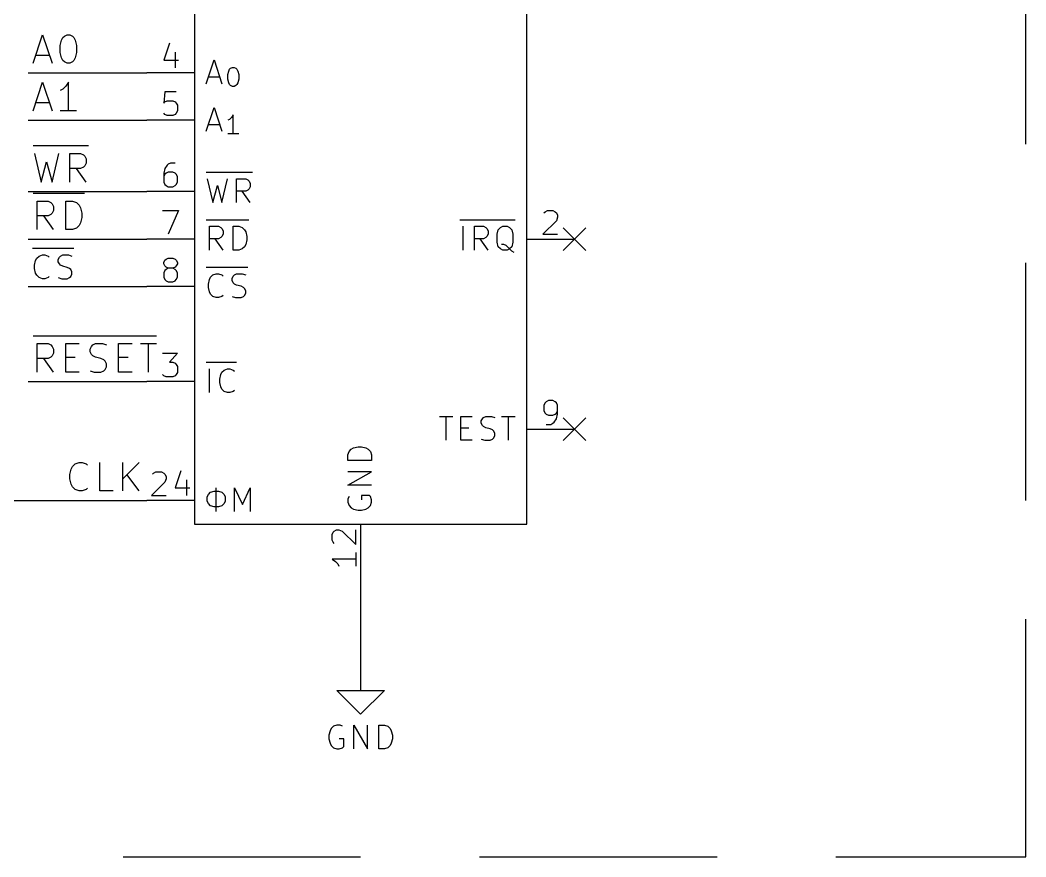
# Model space of a CAD drawing. Extents: x 0.4 to 16.1, y -11.3 to -0.4.
# Drawn here: x 4.633 to 6.75, y -8.15 to -6.389 of the extents above; entities that cross this region are included whole.
import ezdxf

# ---------------------------------------------------------------- set-up
doc = ezdxf.new("R2010")
doc.units = 0
doc.header["$MEASUREMENT"] = 0
doc.linetypes.add('DASHED', pattern=[0.75, 0.5, -0.25])
for name, color, linetype in [('BLUE2', 5, 'CONTINUOUS'), ('BLUE3', 171, 'CONTINUOUS'), ('CYAN2', 4, 'CONTINUOUS'), ('GRAY1', 251, 'CONTINUOUS'), ('GREEN3', 91, 'CONTINUOUS'), ('LYELLOW', 51, 'CONTINUOUS'), ('RED2', 1, 'CONTINUOUS'), ('RED3', 11, 'CONTINUOUS')]:
    doc.layers.add(name, color=color, linetype=linetype)

msp = doc.modelspace()

# ---------------------------------------------------------------- linework, layer by layer
at = {"layer": 'BLUE2', "linetype": 'CONTINUOUS'}
for p, q in [((5.776, -6.826), (5.824, -6.874)), ((5.824, -6.826), (5.776, -6.874)), ((5.776, -7.226), (5.824, -7.274)), ((5.824, -7.226), (5.776, -7.274))]:
    msp.add_line(p, q, dxfattribs=at)
at = {"layer": 'BLUE3', "linetype": 'DASHED'}
for p, q in [((6.75, -8.15), (6.75, -4.7)), ((3.35, -8.15), (6.75, -8.15))]:
    msp.add_line(p, q, dxfattribs=at)
at = {"layer": 'CYAN2', "linetype": 'CONTINUOUS'}
for p, q in [((5.0248, -6.5231), (5.0414, -6.4731)), ((5.0248, -6.5231), (5.0414, -6.4731)), ((5.0414, -6.4731), (5.0581, -6.5231)), ((5.0414, -6.4731), (5.0581, -6.5231)), ((5.0705, -6.5039), (5.0724, -6.4963)), ((5.0705, -6.5039), (5.0724, -6.4963)), ((5.0724, -6.4963), (5.0743, -6.4925)), ((5.0724, -6.4963), (5.0743, -6.4925)), ((5.0743, -6.4925), (5.0762, -6.4906)), ((5.0743, -6.4925), (5.0762, -6.4906)), ((5.0762, -6.4906), (5.08, -6.4887)), ((5.0762, -6.4906), (5.08, -6.4887)), ((5.08, -6.4887), (5.0838, -6.4887)), ((5.08, -6.4887), (5.0838, -6.4887)), ((5.0838, -6.4887), (5.0876, -6.4906)), ((5.0838, -6.4887), (5.0876, -6.4906)), ((5.0876, -6.4906), (5.0895, -6.4925)), ((5.0876, -6.4906), (5.0895, -6.4925)), ((5.0895, -6.4925), (5.0914, -6.4963)), ((5.0895, -6.4925), (5.0914, -6.4963)), ((5.0914, -6.4963), (5.0933, -6.5039)), ((5.0914, -6.4963), (5.0933, -6.5039)), ((5.0295, -6.5088), (5.0533, -6.5088)), ((5.0295, -6.5088), (5.0533, -6.5088)), ((5.0705, -6.5134), (5.0705, -6.5039)), ((5.0705, -6.5134), (5.0705, -6.5039)), ((5.0724, -6.521), (5.0705, -6.5134)), ((5.0724, -6.521), (5.0705, -6.5134)), ((5.0933, -6.5134), (5.0914, -6.521)), ((5.0933, -6.5134), (5.0914, -6.521)), ((5.0933, -6.5039), (5.0933, -6.5134)), ((5.0933, -6.5039), (5.0933, -6.5134)), ((5.0743, -6.5248), (5.0724, -6.521)), ((5.0743, -6.5248), (5.0724, -6.521)), ((5.0762, -6.5268), (5.0743, -6.5248)), ((5.0762, -6.5268), (5.0743, -6.5248)), ((5.08, -6.5287), (5.0762, -6.5268)), ((5.08, -6.5287), (5.0762, -6.5268)), ((5.0838, -6.5287), (5.08, -6.5287)), ((5.0838, -6.5287), (5.08, -6.5287)), ((5.0876, -6.5268), (5.0838, -6.5287)), ((5.0876, -6.5268), (5.0838, -6.5287)), ((5.0895, -6.5248), (5.0876, -6.5268)), ((5.0895, -6.5248), (5.0876, -6.5268)), ((5.0914, -6.521), (5.0895, -6.5248)), ((5.0914, -6.521), (5.0895, -6.5248)), ((5.0248, -6.6231), (5.0414, -6.5731)), ((5.0248, -6.6231), (5.0414, -6.5731)), ((5.0414, -6.5731), (5.0581, -6.6231)), ((5.0414, -6.5731), (5.0581, -6.6231)), ((5.0743, -6.5982), (5.0705, -6.6001)), ((5.0743, -6.5982), (5.0705, -6.6001)), ((5.0781, -6.5944), (5.0743, -6.5982)), ((5.0781, -6.5944), (5.0743, -6.5982)), ((5.0819, -6.5887), (5.0781, -6.5944)), ((5.0819, -6.5887), (5.0781, -6.5944)), ((5.0819, -6.6287), (5.0819, -6.5887)), ((5.0819, -6.6287), (5.0819, -6.5887)), ((5.0295, -6.6088), (5.0533, -6.6088)), ((5.0295, -6.6088), (5.0533, -6.6088)), ((5.0933, -6.6287), (5.0705, -6.6287)), ((5.0933, -6.6287), (5.0705, -6.6287)), ((5.025, -6.7093), (5.1221, -6.7093)), ((5.025, -6.7093), (5.1221, -6.7093)), ((5.0271, -6.7231), (5.039, -6.7731)), ((5.0271, -6.7231), (5.039, -6.7731)), ((5.0581, -6.7731), (5.07, -6.7231)), ((5.0581, -6.7731), (5.07, -6.7231)), ((5.089, -6.7731), (5.089, -6.7231)), ((5.089, -6.7231), (5.1081, -6.7231)), ((5.089, -6.7731), (5.089, -6.7231)), ((5.089, -6.7231), (5.1081, -6.7231)), ((5.1081, -6.7231), (5.1129, -6.7255)), ((5.1081, -6.7231), (5.1129, -6.7255)), ((5.1129, -6.7255), (5.1152, -6.7279)), ((5.1129, -6.7255), (5.1152, -6.7279)), ((5.1152, -6.7279), (5.1176, -6.7327)), ((5.1152, -6.7279), (5.1176, -6.7327)), ((5.039, -6.7731), (5.0486, -6.7374)), ((5.039, -6.7731), (5.0486, -6.7374)), ((5.0486, -6.7374), (5.0581, -6.7731)), ((5.0486, -6.7374), (5.0581, -6.7731)), ((5.1081, -6.7493), (5.089, -6.7493)), ((5.1081, -6.7493), (5.089, -6.7493)), ((5.1176, -6.7731), (5.1009, -6.7493)), ((5.1176, -6.7731), (5.1009, -6.7493)), ((5.1129, -6.7469), (5.1081, -6.7493)), ((5.1129, -6.7469), (5.1081, -6.7493)), ((5.1152, -6.7446), (5.1129, -6.7469)), ((5.1152, -6.7446), (5.1129, -6.7469)), ((5.1176, -6.7398), (5.1152, -6.7446)), ((5.1176, -6.7398), (5.1152, -6.7446)), ((5.1176, -6.7327), (5.1176, -6.7398)), ((5.1176, -6.7327), (5.1176, -6.7398)), ((5.025, -6.8093), (5.115, -6.8093)), ((5.025, -6.8093), (5.115, -6.8093)), ((5.5588, -6.8093), (5.675, -6.8093)), ((5.5588, -6.8093), (5.675, -6.8093)), ((5.0319, -6.8731), (5.0319, -6.8231)), ((5.0319, -6.8231), (5.0509, -6.8231)), ((5.0319, -6.8731), (5.0319, -6.8231)), ((5.0319, -6.8231), (5.0509, -6.8231)), ((5.0509, -6.8231), (5.0557, -6.8255)), ((5.0509, -6.8231), (5.0557, -6.8255)), ((5.0557, -6.8255), (5.0581, -6.8279)), ((5.0557, -6.8255), (5.0581, -6.8279)), ((5.0581, -6.8279), (5.0605, -6.8327)), ((5.0581, -6.8279), (5.0605, -6.8327)), ((5.0605, -6.8327), (5.0605, -6.8398)), ((5.0605, -6.8327), (5.0605, -6.8398)), ((5.0819, -6.8731), (5.0819, -6.8231)), ((5.0819, -6.8231), (5.0938, -6.8231)), ((5.0819, -6.8731), (5.0819, -6.8231)), ((5.0819, -6.8231), (5.0938, -6.8231)), ((5.0938, -6.8231), (5.1009, -6.8255)), ((5.0938, -6.8231), (5.1009, -6.8255)), ((5.1009, -6.8255), (5.1057, -6.8303)), ((5.1009, -6.8255), (5.1057, -6.8303)), ((5.1057, -6.8303), (5.1081, -6.835)), ((5.1057, -6.8303), (5.1081, -6.835)), ((5.1081, -6.835), (5.1105, -6.8446)), ((5.1081, -6.835), (5.1105, -6.8446)), ((5.5657, -6.8731), (5.5657, -6.8231)), ((5.5657, -6.8731), (5.5657, -6.8231)), ((5.5895, -6.8731), (5.5895, -6.8231)), ((5.5895, -6.8231), (5.6086, -6.8231)), ((5.5895, -6.8731), (5.5895, -6.8231)), ((5.5895, -6.8231), (5.6086, -6.8231)), ((5.6086, -6.8231), (5.6133, -6.8255)), ((5.6086, -6.8231), (5.6133, -6.8255)), ((5.6133, -6.8255), (5.6157, -6.8279)), ((5.6133, -6.8255), (5.6157, -6.8279)), ((5.6157, -6.8279), (5.6181, -6.8327)), ((5.6157, -6.8279), (5.6181, -6.8327)), ((5.6181, -6.8327), (5.6181, -6.8398)), ((5.6181, -6.8327), (5.6181, -6.8398)), ((5.6371, -6.8398), (5.6395, -6.8303)), ((5.6371, -6.8398), (5.6395, -6.8303)), ((5.6395, -6.8303), (5.6443, -6.8255)), ((5.6395, -6.8303), (5.6443, -6.8255)), ((5.6443, -6.8255), (5.649, -6.8231)), ((5.6443, -6.8255), (5.649, -6.8231)), ((5.649, -6.8231), (5.6586, -6.8231)), ((5.649, -6.8231), (5.6586, -6.8231)), ((5.6586, -6.8231), (5.6633, -6.8255)), ((5.6586, -6.8231), (5.6633, -6.8255)), ((5.6633, -6.8255), (5.6681, -6.8303)), ((5.6633, -6.8255), (5.6681, -6.8303)), ((5.6681, -6.8303), (5.6705, -6.8398)), ((5.6681, -6.8303), (5.6705, -6.8398)), ((5.0509, -6.8493), (5.0319, -6.8493)), ((5.0509, -6.8493), (5.0319, -6.8493)), ((5.0605, -6.8731), (5.0438, -6.8493)), ((5.0605, -6.8731), (5.0438, -6.8493)), ((5.0557, -6.8469), (5.0509, -6.8493)), ((5.0557, -6.8469), (5.0509, -6.8493)), ((5.0581, -6.8446), (5.0557, -6.8469)), ((5.0581, -6.8446), (5.0557, -6.8469)), ((5.0605, -6.8398), (5.0581, -6.8446)), ((5.0605, -6.8398), (5.0581, -6.8446)), ((5.1105, -6.8517), (5.1081, -6.8612)), ((5.1105, -6.8517), (5.1081, -6.8612)), ((5.1105, -6.8446), (5.1105, -6.8517)), ((5.1105, -6.8446), (5.1105, -6.8517)), ((5.6086, -6.8493), (5.5895, -6.8493)), ((5.6086, -6.8493), (5.5895, -6.8493)), ((5.6181, -6.8731), (5.6014, -6.8493)), ((5.6181, -6.8731), (5.6014, -6.8493)), ((5.6133, -6.8469), (5.6086, -6.8493)), ((5.6133, -6.8469), (5.6086, -6.8493)), ((5.6157, -6.8446), (5.6133, -6.8469)), ((5.6157, -6.8446), (5.6133, -6.8469)), ((5.6181, -6.8398), (5.6157, -6.8446)), ((5.6181, -6.8398), (5.6157, -6.8446)), ((5.6371, -6.8565), (5.6371, -6.8398)), ((5.6371, -6.8565), (5.6371, -6.8398)), ((5.6395, -6.866), (5.6371, -6.8565)), ((5.6395, -6.866), (5.6371, -6.8565)), ((5.6705, -6.8565), (5.6681, -6.866)), ((5.6705, -6.8565), (5.6681, -6.866)), ((5.6705, -6.8398), (5.6705, -6.8565)), ((5.6705, -6.8398), (5.6705, -6.8565)), ((5.0938, -6.8731), (5.0819, -6.8731)), ((5.0938, -6.8731), (5.0819, -6.8731)), ((5.1009, -6.8708), (5.0938, -6.8731)), ((5.1009, -6.8708), (5.0938, -6.8731)), ((5.1057, -6.866), (5.1009, -6.8708)), ((5.1057, -6.866), (5.1009, -6.8708)), ((5.1081, -6.8612), (5.1057, -6.866)), ((5.1081, -6.8612), (5.1057, -6.866)), ((5.6443, -6.8708), (5.6395, -6.866)), ((5.6443, -6.8708), (5.6395, -6.866)), ((5.649, -6.8731), (5.6443, -6.8708)), ((5.649, -6.8731), (5.6443, -6.8708)), ((5.6514, -6.8612), (5.6467, -6.8612)), ((5.6514, -6.8612), (5.6467, -6.8612)), ((5.6586, -6.8731), (5.649, -6.8731)), ((5.6586, -6.8731), (5.649, -6.8731)), ((5.6562, -6.8636), (5.6514, -6.8612)), ((5.6562, -6.8636), (5.6514, -6.8612)), ((5.6633, -6.8708), (5.6562, -6.8636)), ((5.6633, -6.8708), (5.6562, -6.8636)), ((5.6633, -6.8708), (5.6586, -6.8731)), ((5.6633, -6.8708), (5.6586, -6.8731)), ((5.6681, -6.866), (5.6633, -6.8708)), ((5.6681, -6.866), (5.6633, -6.8708)), ((5.6681, -6.8755), (5.6633, -6.8708)), ((5.6681, -6.8755), (5.6633, -6.8708)), ((5.6729, -6.8779), (5.6681, -6.8755)), ((5.6729, -6.8779), (5.6681, -6.8755)), ((5.025, -6.9093), (5.1126, -6.9093)), ((5.025, -6.9093), (5.1126, -6.9093)), ((5.0295, -6.9446), (5.0319, -6.935)), ((5.0295, -6.9446), (5.0319, -6.935)), ((5.0319, -6.935), (5.0343, -6.9303)), ((5.0319, -6.935), (5.0343, -6.9303)), ((5.0343, -6.9303), (5.039, -6.9255)), ((5.0343, -6.9303), (5.039, -6.9255)), ((5.039, -6.9255), (5.0462, -6.9231)), ((5.039, -6.9255), (5.0462, -6.9231)), ((5.0462, -6.9231), (5.0509, -6.9231)), ((5.0462, -6.9231), (5.0509, -6.9231)), ((5.0509, -6.9231), (5.0581, -6.9255)), ((5.0509, -6.9231), (5.0581, -6.9255)), ((5.0581, -6.9255), (5.0605, -6.9279)), ((5.0581, -6.9255), (5.0605, -6.9279)), ((5.0795, -6.9327), (5.0819, -6.9279)), ((5.0795, -6.9327), (5.0819, -6.9279)), ((5.0795, -6.9374), (5.0795, -6.9327)), ((5.0795, -6.9374), (5.0795, -6.9327)), ((5.0819, -6.9422), (5.0795, -6.9374)), ((5.0819, -6.9422), (5.0795, -6.9374)), ((5.0819, -6.9279), (5.0843, -6.9255)), ((5.0819, -6.9279), (5.0843, -6.9255)), ((5.0843, -6.9446), (5.0819, -6.9422)), ((5.0843, -6.9446), (5.0819, -6.9422)), ((5.0843, -6.9255), (5.089, -6.9231)), ((5.0843, -6.9255), (5.089, -6.9231)), ((5.089, -6.9231), (5.1009, -6.9231)), ((5.089, -6.9231), (5.1009, -6.9231)), ((5.1009, -6.9231), (5.1081, -6.9255)), ((5.1009, -6.9231), (5.1081, -6.9255)), ((5.0295, -6.9517), (5.0295, -6.9446)), ((5.0295, -6.9517), (5.0295, -6.9446)), ((5.0319, -6.9612), (5.0295, -6.9517)), ((5.0319, -6.9612), (5.0295, -6.9517)), ((5.0343, -6.966), (5.0319, -6.9612)), ((5.0343, -6.966), (5.0319, -6.9612)), ((5.089, -6.9469), (5.0843, -6.9446)), ((5.089, -6.9469), (5.0843, -6.9446)), ((5.0986, -6.9493), (5.089, -6.9469)), ((5.0986, -6.9493), (5.089, -6.9469)), ((5.1033, -6.9517), (5.0986, -6.9493)), ((5.1033, -6.9517), (5.0986, -6.9493)), ((5.1057, -6.9541), (5.1033, -6.9517)), ((5.1057, -6.9541), (5.1033, -6.9517)), ((5.1081, -6.9588), (5.1057, -6.9541)), ((5.1081, -6.9588), (5.1057, -6.9541)), ((5.1057, -6.9684), (5.1081, -6.9636)), ((5.1057, -6.9684), (5.1081, -6.9636)), ((5.1081, -6.9636), (5.1081, -6.9588)), ((5.1081, -6.9636), (5.1081, -6.9588)), ((5.039, -6.9708), (5.0343, -6.966)), ((5.039, -6.9708), (5.0343, -6.966)), ((5.0462, -6.9731), (5.039, -6.9708)), ((5.0462, -6.9731), (5.039, -6.9708)), ((5.0509, -6.9731), (5.0462, -6.9731)), ((5.0509, -6.9731), (5.0462, -6.9731)), ((5.0581, -6.9708), (5.0509, -6.9731)), ((5.0581, -6.9708), (5.0509, -6.9731)), ((5.0605, -6.9684), (5.0581, -6.9708)), ((5.0605, -6.9684), (5.0581, -6.9708)), ((5.0795, -6.9708), (5.0867, -6.9731)), ((5.0795, -6.9708), (5.0867, -6.9731)), ((5.0867, -6.9731), (5.0986, -6.9731)), ((5.0867, -6.9731), (5.0986, -6.9731)), ((5.0986, -6.9731), (5.1033, -6.9708)), ((5.0986, -6.9731), (5.1033, -6.9708)), ((5.1033, -6.9708), (5.1057, -6.9684)), ((5.1033, -6.9708), (5.1057, -6.9684)), ((5.025, -7.1093), (5.0888, -7.1093)), ((5.025, -7.1093), (5.0888, -7.1093)), ((5.0319, -7.1731), (5.0319, -7.1231)), ((5.0319, -7.1731), (5.0319, -7.1231)), ((5.0557, -7.135), (5.0581, -7.1303)), ((5.0557, -7.135), (5.0581, -7.1303)), ((5.0581, -7.1303), (5.0629, -7.1255)), ((5.0581, -7.1303), (5.0629, -7.1255)), ((5.0629, -7.1255), (5.07, -7.1231)), ((5.0629, -7.1255), (5.07, -7.1231)), ((5.07, -7.1231), (5.0748, -7.1231)), ((5.07, -7.1231), (5.0748, -7.1231)), ((5.0748, -7.1231), (5.0819, -7.1255)), ((5.0748, -7.1231), (5.0819, -7.1255)), ((5.0819, -7.1255), (5.0843, -7.1279)), ((5.0819, -7.1255), (5.0843, -7.1279)), ((5.0533, -7.1446), (5.0557, -7.135)), ((5.0533, -7.1446), (5.0557, -7.135)), ((5.0533, -7.1517), (5.0533, -7.1446)), ((5.0533, -7.1517), (5.0533, -7.1446)), ((5.0557, -7.1612), (5.0533, -7.1517)), ((5.0557, -7.1612), (5.0533, -7.1517)), ((5.0581, -7.166), (5.0557, -7.1612)), ((5.0581, -7.166), (5.0557, -7.1612)), ((5.0629, -7.1708), (5.0581, -7.166)), ((5.0629, -7.1708), (5.0581, -7.166)), ((5.07, -7.1731), (5.0629, -7.1708)), ((5.07, -7.1731), (5.0629, -7.1708)), ((5.0748, -7.1731), (5.07, -7.1731)), ((5.0748, -7.1731), (5.07, -7.1731)), ((5.0819, -7.1708), (5.0748, -7.1731)), ((5.0819, -7.1708), (5.0748, -7.1731)), ((5.0843, -7.1684), (5.0819, -7.1708)), ((5.0843, -7.1684), (5.0819, -7.1708)), ((5.5157, -7.2231), (5.5443, -7.2231)), ((5.5157, -7.2231), (5.5443, -7.2231)), ((5.53, -7.2731), (5.53, -7.2231)), ((5.53, -7.2731), (5.53, -7.2231)), ((5.561, -7.2731), (5.561, -7.2231)), ((5.561, -7.2231), (5.5848, -7.2231)), ((5.561, -7.2731), (5.561, -7.2231)), ((5.561, -7.2231), (5.5848, -7.2231)), ((5.6038, -7.2327), (5.6062, -7.2279)), ((5.6038, -7.2327), (5.6062, -7.2279)), ((5.6038, -7.2374), (5.6038, -7.2327)), ((5.6038, -7.2374), (5.6038, -7.2327)), ((5.6062, -7.2422), (5.6038, -7.2374)), ((5.6062, -7.2422), (5.6038, -7.2374)), ((5.6062, -7.2279), (5.6086, -7.2255)), ((5.6062, -7.2279), (5.6086, -7.2255)), ((5.6086, -7.2255), (5.6133, -7.2231)), ((5.6086, -7.2255), (5.6133, -7.2231)), ((5.6133, -7.2231), (5.6252, -7.2231)), ((5.6133, -7.2231), (5.6252, -7.2231)), ((5.6252, -7.2231), (5.6324, -7.2255)), ((5.6252, -7.2231), (5.6324, -7.2255)), ((5.6467, -7.2231), (5.6752, -7.2231)), ((5.6467, -7.2231), (5.6752, -7.2231)), ((5.661, -7.2731), (5.661, -7.2231)), ((5.661, -7.2731), (5.661, -7.2231)), ((5.561, -7.2469), (5.5776, -7.2469)), ((5.561, -7.2469), (5.5776, -7.2469)), ((5.6086, -7.2446), (5.6062, -7.2422)), ((5.6086, -7.2446), (5.6062, -7.2422)), ((5.6133, -7.2469), (5.6086, -7.2446)), ((5.6133, -7.2469), (5.6086, -7.2446)), ((5.6229, -7.2493), (5.6133, -7.2469)), ((5.6229, -7.2493), (5.6133, -7.2469)), ((5.6276, -7.2517), (5.6229, -7.2493)), ((5.6276, -7.2517), (5.6229, -7.2493)), ((5.63, -7.2541), (5.6276, -7.2517)), ((5.63, -7.2541), (5.6276, -7.2517)), ((5.6324, -7.2588), (5.63, -7.2541)), ((5.6324, -7.2588), (5.63, -7.2541)), ((5.6324, -7.2636), (5.6324, -7.2588)), ((5.6324, -7.2636), (5.6324, -7.2588)), ((5.5848, -7.2731), (5.561, -7.2731)), ((5.5848, -7.2731), (5.561, -7.2731)), ((5.6038, -7.2708), (5.611, -7.2731)), ((5.6038, -7.2708), (5.611, -7.2731)), ((5.611, -7.2731), (5.6229, -7.2731)), ((5.611, -7.2731), (5.6229, -7.2731)), ((5.6229, -7.2731), (5.6276, -7.2708)), ((5.6229, -7.2731), (5.6276, -7.2708)), ((5.6276, -7.2708), (5.63, -7.2684)), ((5.6276, -7.2708), (5.63, -7.2684)), ((5.63, -7.2684), (5.6324, -7.2636)), ((5.63, -7.2684), (5.6324, -7.2636)), ((5.3231, -7.3038), (5.3255, -7.2967)), ((5.3231, -7.3038), (5.3255, -7.2967)), ((5.3255, -7.2967), (5.3303, -7.2919)), ((5.3255, -7.2967), (5.3303, -7.2919)), ((5.3303, -7.2919), (5.335, -7.2895)), ((5.3303, -7.2919), (5.335, -7.2895)), ((5.335, -7.2895), (5.3446, -7.2871)), ((5.335, -7.2895), (5.3446, -7.2871)), ((5.3446, -7.2871), (5.3517, -7.2871)), ((5.3446, -7.2871), (5.3517, -7.2871)), ((5.3517, -7.2871), (5.3612, -7.2895)), ((5.3517, -7.2871), (5.3612, -7.2895)), ((5.3612, -7.2895), (5.366, -7.2919)), ((5.3612, -7.2895), (5.366, -7.2919)), ((5.366, -7.2919), (5.3708, -7.2967)), ((5.366, -7.2919), (5.3708, -7.2967)), ((5.3708, -7.2967), (5.3731, -7.3038)), ((5.3708, -7.2967), (5.3731, -7.3038)), ((5.3231, -7.3157), (5.3231, -7.3038)), ((5.3231, -7.3157), (5.3231, -7.3038)), ((5.3731, -7.3157), (5.3231, -7.3157)), ((5.3731, -7.3157), (5.3231, -7.3157)), ((5.3731, -7.3038), (5.3731, -7.3157)), ((5.3731, -7.3038), (5.3731, -7.3157)), ((5.3231, -7.3681), (5.3731, -7.3395)), ((5.3731, -7.3395), (5.3231, -7.3395)), ((5.3231, -7.3681), (5.3731, -7.3395)), ((5.3731, -7.3395), (5.3231, -7.3395)), ((5.0295, -7.3874), (5.0343, -7.3827)), ((5.0295, -7.3874), (5.0343, -7.3827)), ((5.0343, -7.3827), (5.0414, -7.3803)), ((5.0343, -7.3827), (5.0414, -7.3803)), ((5.0414, -7.3803), (5.0509, -7.3803)), ((5.0414, -7.3803), (5.0509, -7.3803)), ((5.0462, -7.4231), (5.0462, -7.3731)), ((5.0462, -7.4231), (5.0462, -7.3731)), ((5.0509, -7.3803), (5.0581, -7.3827)), ((5.0509, -7.3803), (5.0581, -7.3827)), ((5.0581, -7.3827), (5.0629, -7.3874)), ((5.0581, -7.3827), (5.0629, -7.3874)), ((5.0843, -7.4231), (5.0843, -7.3731)), ((5.0843, -7.3731), (5.101, -7.4088)), ((5.0843, -7.4231), (5.0843, -7.3731)), ((5.0843, -7.3731), (5.101, -7.4088)), ((5.101, -7.4088), (5.1176, -7.3731)), ((5.101, -7.4088), (5.1176, -7.3731)), ((5.1176, -7.3731), (5.1176, -7.4231)), ((5.1176, -7.3731), (5.1176, -7.4231)), ((5.3731, -7.3681), (5.3231, -7.3681)), ((5.3731, -7.3681), (5.3231, -7.3681)), ((5.0271, -7.3922), (5.0295, -7.3874)), ((5.0271, -7.3922), (5.0295, -7.3874)), ((5.0271, -7.4017), (5.0271, -7.3922)), ((5.0271, -7.4017), (5.0271, -7.3922)), ((5.0295, -7.4065), (5.0271, -7.4017)), ((5.0295, -7.4065), (5.0271, -7.4017)), ((5.0343, -7.4112), (5.0295, -7.4065)), ((5.0343, -7.4112), (5.0295, -7.4065)), ((5.0629, -7.4065), (5.0581, -7.4112)), ((5.0629, -7.4065), (5.0581, -7.4112)), ((5.0629, -7.3874), (5.0652, -7.3922)), ((5.0629, -7.3874), (5.0652, -7.3922)), ((5.0652, -7.4017), (5.0629, -7.4065)), ((5.0652, -7.4017), (5.0629, -7.4065)), ((5.0652, -7.3922), (5.0652, -7.4017)), ((5.0652, -7.3922), (5.0652, -7.4017)), ((5.3255, -7.3919), (5.3231, -7.3967)), ((5.3255, -7.3919), (5.3231, -7.3967)), ((5.3231, -7.3967), (5.3231, -7.4038)), ((5.3231, -7.3967), (5.3231, -7.4038)), ((5.3231, -7.4038), (5.3255, -7.4109)), ((5.3231, -7.4038), (5.3255, -7.4109)), ((5.3684, -7.3895), (5.3517, -7.3895)), ((5.3517, -7.3895), (5.3517, -7.399)), ((5.3684, -7.3895), (5.3517, -7.3895)), ((5.3517, -7.3895), (5.3517, -7.399)), ((5.3708, -7.3919), (5.3684, -7.3895)), ((5.3708, -7.3919), (5.3684, -7.3895)), ((5.3731, -7.399), (5.3708, -7.3919)), ((5.3731, -7.399), (5.3708, -7.3919)), ((5.3708, -7.4109), (5.3731, -7.4038)), ((5.3708, -7.4109), (5.3731, -7.4038)), ((5.3731, -7.4038), (5.3731, -7.399)), ((5.3731, -7.4038), (5.3731, -7.399)), ((5.0414, -7.4136), (5.0343, -7.4112)), ((5.0414, -7.4136), (5.0343, -7.4112)), ((5.0509, -7.4136), (5.0414, -7.4136)), ((5.0509, -7.4136), (5.0414, -7.4136)), ((5.0581, -7.4112), (5.0509, -7.4136)), ((5.0581, -7.4112), (5.0509, -7.4136)), ((5.3255, -7.4109), (5.3303, -7.4157)), ((5.3255, -7.4109), (5.3303, -7.4157)), ((5.3303, -7.4157), (5.335, -7.4181)), ((5.3303, -7.4157), (5.335, -7.4181)), ((5.335, -7.4181), (5.3446, -7.4205)), ((5.335, -7.4181), (5.3446, -7.4205)), ((5.3446, -7.4205), (5.3517, -7.4205)), ((5.3446, -7.4205), (5.3517, -7.4205)), ((5.3517, -7.4205), (5.3612, -7.4181)), ((5.3517, -7.4205), (5.3612, -7.4181)), ((5.3612, -7.4181), (5.366, -7.4157)), ((5.3612, -7.4181), (5.366, -7.4157)), ((5.366, -7.4157), (5.3708, -7.4109)), ((5.366, -7.4157), (5.3708, -7.4109)), ((5.3, -7.8728), (5.2929, -7.8752)), ((5.3071, -7.8728), (5.3, -7.8728)), ((5.3119, -7.8752), (5.3071, -7.8728)), ((5.3357, -7.9228), (5.3357, -7.8728)), ((5.3357, -7.8728), (5.3643, -7.9228)), ((5.3643, -7.9228), (5.3643, -7.8728)), ((5.3881, -7.9228), (5.3881, -7.8728)), ((5.3881, -7.8728), (5.4, -7.8728)), ((5.4, -7.8728), (5.4071, -7.8752)), ((5.2857, -7.8847), (5.2833, -7.8942)), ((5.2833, -7.8942), (5.2833, -7.9014)), ((5.2881, -7.8799), (5.2857, -7.8847)), ((5.2929, -7.8752), (5.2881, -7.8799)), ((5.4071, -7.8752), (5.4119, -7.8799)), ((5.4119, -7.8799), (5.4143, -7.8847)), ((5.4143, -7.8847), (5.4167, -7.8942)), ((5.4167, -7.8942), (5.4167, -7.9014)), ((5.2833, -7.9014), (5.2857, -7.9109)), ((5.2857, -7.9109), (5.2881, -7.9157)), ((5.2881, -7.9157), (5.2929, -7.9204)), ((5.3143, -7.9014), (5.3048, -7.9014)), ((5.3143, -7.918), (5.3143, -7.9014)), ((5.4119, -7.9157), (5.4071, -7.9204)), ((5.4143, -7.9109), (5.4119, -7.9157)), ((5.4167, -7.9014), (5.4143, -7.9109)), ((5.2929, -7.9204), (5.3, -7.9228)), ((5.3, -7.9228), (5.3048, -7.9228)), ((5.3048, -7.9228), (5.3119, -7.9204)), ((5.3119, -7.9204), (5.3143, -7.918)), ((5.4, -7.9228), (5.3881, -7.9228)), ((5.4071, -7.9204), (5.4, -7.9228))]:
    msp.add_line(p, q, dxfattribs=at)
at = {"layer": 'GRAY1', "linetype": 'CONTINUOUS'}
for p, q in [((4.6606, -6.48), (4.6806, -6.42)), ((4.6806, -6.42), (4.7006, -6.48)), ((4.7178, -6.4428), (4.7206, -6.4314)), ((4.7206, -6.4314), (4.7235, -6.4257)), ((4.7235, -6.4257), (4.7264, -6.4228)), ((4.7264, -6.4228), (4.7321, -6.42)), ((4.7321, -6.42), (4.7378, -6.42)), ((4.7378, -6.42), (4.7435, -6.4228)), ((4.7435, -6.4228), (4.7464, -6.4257)), ((4.7464, -6.4257), (4.7492, -6.4314)), ((4.7492, -6.4314), (4.7521, -6.4428)), ((4.7178, -6.4571), (4.7178, -6.4428)), ((4.7521, -6.4428), (4.7521, -6.4571)), ((4.6664, -6.4628), (4.6949, -6.4628)), ((4.7206, -6.4685), (4.7178, -6.4571)), ((4.7235, -6.4743), (4.7206, -6.4685)), ((4.7264, -6.4771), (4.7235, -6.4743)), ((4.7464, -6.4743), (4.7435, -6.4771)), ((4.7492, -6.4685), (4.7464, -6.4743)), ((4.7521, -6.4571), (4.7492, -6.4685)), ((4.7321, -6.48), (4.7264, -6.4771)), ((4.7378, -6.48), (4.7321, -6.48)), ((4.7435, -6.4771), (4.7378, -6.48)), ((4.6606, -6.58), (4.6806, -6.52)), ((4.6806, -6.52), (4.7006, -6.58)), ((4.7235, -6.5343), (4.7178, -6.5371)), ((4.7292, -6.5285), (4.7235, -6.5343)), ((4.7349, -6.52), (4.7292, -6.5285)), ((4.7349, -6.58), (4.7349, -6.52)), ((4.6664, -6.5628), (4.6949, -6.5628)), ((4.7521, -6.58), (4.7178, -6.58)), ((4.6609, -6.6533), (4.7775, -6.6533)), ((4.6635, -6.67), (4.6778, -6.73)), ((4.6778, -6.73), (4.6892, -6.6871)), ((4.6892, -6.6871), (4.7006, -6.73)), ((4.7006, -6.73), (4.7149, -6.67)), ((4.7378, -6.73), (4.7378, -6.67)), ((4.7378, -6.67), (4.7606, -6.67)), ((4.7606, -6.67), (4.7664, -6.6728)), ((4.7664, -6.6728), (4.7692, -6.6757)), ((4.7692, -6.6757), (4.7721, -6.6814)), ((4.7721, -6.6814), (4.7721, -6.69)), ((4.7606, -6.7014), (4.7378, -6.7014)), ((4.7721, -6.73), (4.7521, -6.7014)), ((4.7664, -6.6985), (4.7606, -6.7014)), ((4.7692, -6.6957), (4.7664, -6.6985)), ((4.7721, -6.69), (4.7692, -6.6957)), ((4.6609, -6.7533), (4.7689, -6.7533)), ((4.6692, -6.83), (4.6692, -6.77)), ((4.6692, -6.77), (4.6921, -6.77)), ((4.6921, -6.77), (4.6978, -6.7728)), ((4.6978, -6.7728), (4.7006, -6.7757)), ((4.7292, -6.83), (4.7292, -6.77)), ((4.7292, -6.77), (4.7435, -6.77)), ((4.7435, -6.77), (4.7521, -6.7728)), ((4.7521, -6.7728), (4.7578, -6.7785)), ((4.7006, -6.7757), (4.7035, -6.7814)), ((4.7035, -6.79), (4.7006, -6.7957)), ((4.7035, -6.7814), (4.7035, -6.79)), ((4.7578, -6.7785), (4.7606, -6.7843)), ((4.7606, -6.7843), (4.7635, -6.7957)), ((4.6921, -6.8014), (4.6692, -6.8014)), ((4.7035, -6.83), (4.6835, -6.8014)), ((4.6978, -6.7985), (4.6921, -6.8014)), ((4.7006, -6.7957), (4.6978, -6.7985)), ((4.7635, -6.8043), (4.7606, -6.8157)), ((4.7635, -6.7957), (4.7635, -6.8043)), ((4.7435, -6.83), (4.7292, -6.83)), ((4.7521, -6.8271), (4.7435, -6.83)), ((4.7578, -6.8214), (4.7521, -6.8271)), ((4.7606, -6.8157), (4.7578, -6.8214)), ((4.6591, -6.8694), (4.7467, -6.8694)), ((4.6636, -6.9047), (4.666, -6.8952)), ((4.666, -6.8952), (4.6684, -6.8904)), ((4.6684, -6.8904), (4.6732, -6.8857)), ((4.6732, -6.8857), (4.6803, -6.8833)), ((4.6803, -6.8833), (4.6851, -6.8833)), ((4.6851, -6.8833), (4.6922, -6.8857)), ((4.6922, -6.8857), (4.6946, -6.8881)), ((4.7136, -6.8928), (4.716, -6.8881)), ((4.7136, -6.8976), (4.7136, -6.8928)), ((4.716, -6.9023), (4.7136, -6.8976)), ((4.716, -6.8881), (4.7184, -6.8857)), ((4.7184, -6.8857), (4.7232, -6.8833)), ((4.7232, -6.8833), (4.7351, -6.8833)), ((4.7351, -6.8833), (4.7422, -6.8857)), ((4.6636, -6.9119), (4.6636, -6.9047)), ((4.666, -6.9214), (4.6636, -6.9119)), ((4.6684, -6.9262), (4.666, -6.9214)), ((4.7184, -6.9047), (4.716, -6.9023)), ((4.7232, -6.9071), (4.7184, -6.9047)), ((4.7327, -6.9095), (4.7232, -6.9071)), ((4.7374, -6.9119), (4.7327, -6.9095)), ((4.7398, -6.9143), (4.7374, -6.9119)), ((4.7422, -6.919), (4.7398, -6.9143)), ((4.7422, -6.9238), (4.7422, -6.919)), ((4.6732, -6.9309), (4.6684, -6.9262)), ((4.6803, -6.9333), (4.6732, -6.9309)), ((4.6851, -6.9333), (4.6803, -6.9333)), ((4.6922, -6.9309), (4.6851, -6.9333)), ((4.6946, -6.9285), (4.6922, -6.9309)), ((4.7136, -6.9309), (4.7208, -6.9333)), ((4.7208, -6.9333), (4.7327, -6.9333)), ((4.7327, -6.9333), (4.7374, -6.9309)), ((4.7374, -6.9309), (4.7398, -6.9285)), ((4.7398, -6.9285), (4.7422, -6.9238)), ((4.6609, -7.0533), (4.9204, -7.0533)), ((4.6692, -7.13), (4.6692, -7.07)), ((4.6692, -7.07), (4.6921, -7.07)), ((4.6921, -7.07), (4.6978, -7.0728)), ((4.6978, -7.0728), (4.7006, -7.0757)), ((4.7006, -7.0757), (4.7035, -7.0814)), ((4.7035, -7.09), (4.7006, -7.0957)), ((4.7035, -7.0814), (4.7035, -7.09)), ((4.7292, -7.13), (4.7292, -7.07)), ((4.7292, -7.07), (4.7578, -7.07)), ((4.7806, -7.0814), (4.7835, -7.0757)), ((4.7806, -7.0871), (4.7806, -7.0814)), ((4.7835, -7.0928), (4.7806, -7.0871)), ((4.7835, -7.0757), (4.7864, -7.0728)), ((4.7864, -7.0728), (4.7921, -7.07)), ((4.7921, -7.07), (4.8064, -7.07)), ((4.8064, -7.07), (4.8149, -7.0728)), ((4.8406, -7.13), (4.8406, -7.07)), ((4.8406, -7.07), (4.8692, -7.07)), ((4.8864, -7.07), (4.9206, -7.07)), ((4.9035, -7.13), (4.9035, -7.07)), ((4.6921, -7.1014), (4.6692, -7.1014)), ((4.7035, -7.13), (4.6835, -7.1014)), ((4.6978, -7.0985), (4.6921, -7.1014)), ((4.7006, -7.0957), (4.6978, -7.0985)), ((4.7292, -7.0985), (4.7492, -7.0985)), ((4.7864, -7.0957), (4.7835, -7.0928)), ((4.7921, -7.0985), (4.7864, -7.0957)), ((4.8035, -7.1014), (4.7921, -7.0985)), ((4.8092, -7.1043), (4.8035, -7.1014)), ((4.8121, -7.1071), (4.8092, -7.1043)), ((4.8149, -7.1128), (4.8121, -7.1071)), ((4.8406, -7.0985), (4.8606, -7.0985)), ((4.7578, -7.13), (4.7292, -7.13)), ((4.7806, -7.1271), (4.7892, -7.13)), ((4.7892, -7.13), (4.8035, -7.13)), ((4.8035, -7.13), (4.8092, -7.1271)), ((4.8092, -7.1271), (4.8121, -7.1243)), ((4.8121, -7.1243), (4.8149, -7.1185)), ((4.8149, -7.1185), (4.8149, -7.1128)), ((4.8692, -7.13), (4.8406, -7.13)), ((4.7436, -7.3285), (4.7494, -7.3228)), ((4.7494, -7.3228), (4.7579, -7.32)), ((4.7579, -7.32), (4.7636, -7.32)), ((4.7636, -7.32), (4.7722, -7.3228)), ((4.7722, -7.3228), (4.7751, -7.3257)), ((4.8008, -7.38), (4.8008, -7.32)), ((4.8494, -7.38), (4.8494, -7.32)), ((4.8836, -7.32), (4.8494, -7.3543)), ((4.7379, -7.3457), (4.7408, -7.3343)), ((4.7408, -7.3343), (4.7436, -7.3285)), ((4.7379, -7.3543), (4.7379, -7.3457)), ((4.7408, -7.3657), (4.7379, -7.3543)), ((4.7436, -7.3714), (4.7408, -7.3657)), ((4.8836, -7.38), (4.8579, -7.3457)), ((4.7494, -7.3771), (4.7436, -7.3714)), ((4.7579, -7.38), (4.7494, -7.3771)), ((4.7636, -7.38), (4.7579, -7.38)), ((4.7722, -7.3771), (4.7636, -7.38)), ((4.7751, -7.3743), (4.7722, -7.3771)), ((4.8294, -7.38), (4.8008, -7.38))]:
    msp.add_line(p, q, dxfattribs=at)
at = {"layer": 'GREEN3', "linetype": 'CONTINUOUS'}
for p, q in [((4.65, -6.5), (4.9, -6.5)), ((4.65, -6.6), (4.9, -6.6)), ((4.65, -6.75), (4.9, -6.75)), ((4.65, -6.85), (4.9, -6.85)), ((4.65, -6.95), (4.9, -6.95)), ((4.65, -7.15), (4.9, -7.15)), ((4.2, -7.4), (4.9, -7.4)), ((5.35, -7.55), (5.35, -7.75))]:
    msp.add_line(p, q, dxfattribs=at)
at = {"layer": 'LYELLOW', "linetype": 'CONTINUOUS'}
for p, q in [((5, -5.55), (5, -7.45)), ((5.7, -7.45), (5.7, -5.55)), ((5, -7.45), (5.7, -7.45))]:
    msp.add_line(p, q, dxfattribs=at)
at = {"layer": 'RED2', "linetype": 'CONTINUOUS'}
for p, q in [((5, -5.55), (5, -7.45)), ((5.7, -7.45), (5.7, -5.55)), ((5, -6.5), (4.9, -6.5)), ((5, -6.5), (4.9, -6.5)), ((5, -6.6), (4.9, -6.6)), ((5, -6.6), (4.9, -6.6)), ((5, -6.75), (4.9, -6.75)), ((5, -6.75), (4.9, -6.75)), ((5, -6.85), (4.9, -6.85)), ((5, -6.85), (4.9, -6.85)), ((5.7, -6.85), (5.8, -6.85)), ((5.7, -6.85), (5.8, -6.85)), ((5, -6.95), (4.9, -6.95)), ((5, -6.95), (4.9, -6.95)), ((5, -7.15), (4.9, -7.15)), ((5, -7.15), (4.9, -7.15)), ((5.7, -7.25), (5.8, -7.25)), ((5.7, -7.25), (5.8, -7.25)), ((5, -7.4), (4.9, -7.4)), ((5, -7.4), (4.9, -7.4)), ((5, -7.45), (5.7, -7.45)), ((5.35, -7.45), (5.35, -7.55)), ((5.35, -7.45), (5.35, -7.55)), ((5.35, -7.75), (5.35, -7.8)), ((5.35, -7.85), (5.3, -7.8)), ((5.3, -7.8), (5.35, -7.8)), ((5.35, -7.8), (5.4, -7.8)), ((5.4, -7.8), (5.35, -7.85))]:
    msp.add_line(p, q, dxfattribs=at)
at = {"layer": 'RED3', "linetype": 'CONTINUOUS'}
for p, q in [((4.9476, -6.4375), (4.9357, -6.4732)), ((4.9476, -6.4375), (4.9357, -6.4732)), ((4.9357, -6.4732), (4.9667, -6.4732)), ((4.9357, -6.4732), (4.9667, -6.4732)), ((4.9595, -6.4565), (4.9595, -6.4899)), ((4.9595, -6.4565), (4.9595, -6.4899)), ((4.9381, -6.5399), (4.9357, -6.5637)), ((4.9381, -6.5399), (4.9357, -6.5637)), ((4.9619, -6.5399), (4.9381, -6.5399)), ((4.9619, -6.5399), (4.9381, -6.5399)), ((4.9357, -6.5637), (4.9381, -6.5613)), ((4.9357, -6.5637), (4.9381, -6.5613)), ((4.9381, -6.5613), (4.9429, -6.5589)), ((4.9381, -6.5613), (4.9429, -6.5589)), ((4.9429, -6.5589), (4.9548, -6.5589)), ((4.9429, -6.5589), (4.9548, -6.5589)), ((4.9548, -6.5589), (4.9595, -6.5613)), ((4.9548, -6.5589), (4.9595, -6.5613)), ((4.9595, -6.5613), (4.9619, -6.5637)), ((4.9595, -6.5613), (4.9619, -6.5637)), ((4.9619, -6.5637), (4.9643, -6.5684)), ((4.9619, -6.5637), (4.9643, -6.5684)), ((4.9643, -6.5804), (4.9619, -6.5851)), ((4.9643, -6.5804), (4.9619, -6.5851)), ((4.9643, -6.5684), (4.9643, -6.5804)), ((4.9643, -6.5684), (4.9643, -6.5804)), ((4.9381, -6.5875), (4.9357, -6.5851)), ((4.9381, -6.5875), (4.9357, -6.5851)), ((4.9429, -6.5899), (4.9381, -6.5875)), ((4.9429, -6.5899), (4.9381, -6.5875)), ((4.9548, -6.5899), (4.9429, -6.5899)), ((4.9548, -6.5899), (4.9429, -6.5899)), ((4.9595, -6.5875), (4.9548, -6.5899)), ((4.9595, -6.5875), (4.9548, -6.5899)), ((4.9619, -6.5851), (4.9595, -6.5875)), ((4.9619, -6.5851), (4.9595, -6.5875)), ((4.9381, -6.7018), (4.9357, -6.7113)), ((4.9381, -6.7018), (4.9357, -6.7113)), ((4.9429, -6.6946), (4.9381, -6.7018)), ((4.9429, -6.6946), (4.9381, -6.7018)), ((4.9452, -6.7089), (4.9405, -6.7113)), ((4.9452, -6.7089), (4.9405, -6.7113)), ((4.9452, -6.6923), (4.9429, -6.6946)), ((4.9452, -6.6923), (4.9429, -6.6946)), ((4.95, -6.6899), (4.9452, -6.6923)), ((4.95, -6.6899), (4.9452, -6.6923)), ((4.9548, -6.7089), (4.9452, -6.7089)), ((4.9548, -6.7089), (4.9452, -6.7089)), ((4.9595, -6.6899), (4.95, -6.6899)), ((4.9595, -6.6899), (4.95, -6.6899)), ((4.9595, -6.7113), (4.9548, -6.7089)), ((4.9595, -6.7113), (4.9548, -6.7089)), ((4.9357, -6.7113), (4.9357, -6.7304)), ((4.9357, -6.7113), (4.9357, -6.7304)), ((4.9381, -6.7137), (4.9357, -6.7184)), ((4.9381, -6.7137), (4.9357, -6.7184)), ((4.9357, -6.7304), (4.9381, -6.7351)), ((4.9357, -6.7304), (4.9381, -6.7351)), ((4.9405, -6.7113), (4.9381, -6.7137)), ((4.9405, -6.7113), (4.9381, -6.7137)), ((4.9619, -6.7137), (4.9595, -6.7113)), ((4.9619, -6.7137), (4.9595, -6.7113)), ((4.9643, -6.7184), (4.9619, -6.7137)), ((4.9643, -6.7184), (4.9619, -6.7137)), ((4.9619, -6.7351), (4.9643, -6.7304)), ((4.9619, -6.7351), (4.9643, -6.7304)), ((4.9643, -6.7304), (4.9643, -6.7184)), ((4.9643, -6.7304), (4.9643, -6.7184)), ((4.9381, -6.7351), (4.9405, -6.7375)), ((4.9381, -6.7351), (4.9405, -6.7375)), ((4.9405, -6.7375), (4.9452, -6.7399)), ((4.9405, -6.7375), (4.9452, -6.7399)), ((4.9452, -6.7399), (4.9548, -6.7399)), ((4.9452, -6.7399), (4.9548, -6.7399)), ((4.9548, -6.7399), (4.9595, -6.7375)), ((4.9548, -6.7399), (4.9595, -6.7375)), ((4.9595, -6.7375), (4.9619, -6.7351)), ((4.9595, -6.7375), (4.9619, -6.7351)), ((4.9333, -6.7899), (4.9667, -6.7899)), ((4.9333, -6.7899), (4.9667, -6.7899)), ((4.9667, -6.7899), (4.9452, -6.8399)), ((4.9667, -6.7899), (4.9452, -6.8399)), ((5.7357, -6.7946), (5.7381, -6.7923)), ((5.7357, -6.7946), (5.7381, -6.7923)), ((5.7381, -6.7923), (5.7429, -6.7899)), ((5.7381, -6.7923), (5.7429, -6.7899)), ((5.7429, -6.7899), (5.7548, -6.7899)), ((5.7429, -6.7899), (5.7548, -6.7899)), ((5.7548, -6.7899), (5.7595, -6.7923)), ((5.7548, -6.7899), (5.7595, -6.7923)), ((5.7595, -6.7923), (5.7619, -6.7946)), ((5.7595, -6.7923), (5.7619, -6.7946)), ((5.7619, -6.8113), (5.7333, -6.8399)), ((5.7619, -6.8113), (5.7333, -6.8399)), ((5.7619, -6.7946), (5.7643, -6.7994)), ((5.7619, -6.7946), (5.7643, -6.7994)), ((5.7643, -6.8042), (5.7619, -6.8113)), ((5.7643, -6.8042), (5.7619, -6.8113)), ((5.7643, -6.7994), (5.7643, -6.8042)), ((5.7643, -6.7994), (5.7643, -6.8042)), ((5.7333, -6.8399), (5.7643, -6.8399)), ((5.7333, -6.8399), (5.7643, -6.8399)), ((4.9357, -6.8994), (4.9381, -6.8946)), ((4.9357, -6.8994), (4.9381, -6.8946)), ((4.9357, -6.9018), (4.9357, -6.8994)), ((4.9357, -6.9018), (4.9357, -6.8994)), ((4.9381, -6.8946), (4.9405, -6.8923)), ((4.9381, -6.8946), (4.9405, -6.8923)), ((4.9405, -6.8923), (4.9452, -6.8899)), ((4.9405, -6.8923), (4.9452, -6.8899)), ((4.9452, -6.8899), (4.9548, -6.8899)), ((4.9452, -6.8899), (4.9548, -6.8899)), ((4.9548, -6.8899), (4.9595, -6.8923)), ((4.9548, -6.8899), (4.9595, -6.8923)), ((4.9595, -6.8923), (4.9619, -6.8946)), ((4.9595, -6.8923), (4.9619, -6.8946)), ((4.9619, -6.8946), (4.9643, -6.8994)), ((4.9619, -6.8946), (4.9643, -6.8994)), ((4.9643, -6.8994), (4.9643, -6.9018)), ((4.9643, -6.8994), (4.9643, -6.9018)), ((4.9381, -6.9065), (4.9357, -6.9018)), ((4.9381, -6.9065), (4.9357, -6.9018)), ((4.9381, -6.9161), (4.9357, -6.9208)), ((4.9381, -6.9161), (4.9357, -6.9208)), ((4.9357, -6.9208), (4.9357, -6.9304)), ((4.9357, -6.9208), (4.9357, -6.9304)), ((4.9405, -6.9089), (4.9381, -6.9065)), ((4.9405, -6.9089), (4.9381, -6.9065)), ((4.9405, -6.9137), (4.9381, -6.9161)), ((4.9405, -6.9137), (4.9381, -6.9161)), ((4.9452, -6.9113), (4.9405, -6.9089)), ((4.9452, -6.9113), (4.9405, -6.9089)), ((4.9452, -6.9113), (4.9405, -6.9137)), ((4.9452, -6.9113), (4.9405, -6.9137)), ((4.9548, -6.9113), (4.9452, -6.9113)), ((4.9548, -6.9113), (4.9452, -6.9113)), ((4.9595, -6.9089), (4.9548, -6.9113)), ((4.9595, -6.9089), (4.9548, -6.9113)), ((4.9595, -6.9137), (4.9548, -6.9113)), ((4.9595, -6.9137), (4.9548, -6.9113)), ((4.9619, -6.9065), (4.9595, -6.9089)), ((4.9619, -6.9065), (4.9595, -6.9089)), ((4.9619, -6.9161), (4.9595, -6.9137)), ((4.9619, -6.9161), (4.9595, -6.9137)), ((4.9643, -6.9018), (4.9619, -6.9065)), ((4.9643, -6.9018), (4.9619, -6.9065)), ((4.9643, -6.9208), (4.9619, -6.9161)), ((4.9643, -6.9208), (4.9619, -6.9161)), ((4.9643, -6.9304), (4.9643, -6.9208)), ((4.9643, -6.9304), (4.9643, -6.9208)), ((4.9357, -6.9304), (4.9381, -6.9351)), ((4.9357, -6.9304), (4.9381, -6.9351)), ((4.9381, -6.9351), (4.9405, -6.9375)), ((4.9381, -6.9351), (4.9405, -6.9375)), ((4.9405, -6.9375), (4.9452, -6.9399)), ((4.9405, -6.9375), (4.9452, -6.9399)), ((4.9452, -6.9399), (4.9548, -6.9399)), ((4.9452, -6.9399), (4.9548, -6.9399)), ((4.9548, -6.9399), (4.9595, -6.9375)), ((4.9548, -6.9399), (4.9595, -6.9375)), ((4.9595, -6.9375), (4.9619, -6.9351)), ((4.9595, -6.9375), (4.9619, -6.9351)), ((4.9619, -6.9351), (4.9643, -6.9304)), ((4.9619, -6.9351), (4.9643, -6.9304)), ((4.9333, -7.0899), (4.9643, -7.0899)), ((4.9333, -7.0899), (4.9643, -7.0899)), ((4.9643, -7.0899), (4.9476, -7.1089)), ((4.9643, -7.0899), (4.9476, -7.1089)), ((4.9476, -7.1089), (4.9548, -7.1089)), ((4.9476, -7.1089), (4.9548, -7.1089)), ((4.9548, -7.1089), (4.9595, -7.1113)), ((4.9548, -7.1089), (4.9595, -7.1113)), ((4.9595, -7.1113), (4.9619, -7.1137)), ((4.9595, -7.1113), (4.9619, -7.1137)), ((4.9619, -7.1137), (4.9643, -7.1184)), ((4.9619, -7.1137), (4.9643, -7.1184)), ((4.9643, -7.1304), (4.9619, -7.1351)), ((4.9643, -7.1304), (4.9619, -7.1351)), ((4.9643, -7.1184), (4.9643, -7.1304)), ((4.9643, -7.1184), (4.9643, -7.1304)), ((4.9357, -7.1375), (4.9333, -7.1351)), ((4.9357, -7.1375), (4.9333, -7.1351)), ((4.9405, -7.1399), (4.9357, -7.1375)), ((4.9405, -7.1399), (4.9357, -7.1375)), ((4.9548, -7.1399), (4.9405, -7.1399)), ((4.9548, -7.1399), (4.9405, -7.1399)), ((4.9595, -7.1375), (4.9548, -7.1399)), ((4.9595, -7.1375), (4.9548, -7.1399)), ((4.9619, -7.1351), (4.9595, -7.1375)), ((4.9619, -7.1351), (4.9595, -7.1375)), ((5.7381, -7.1946), (5.7357, -7.1994)), ((5.7381, -7.1946), (5.7357, -7.1994)), ((5.7405, -7.1923), (5.7381, -7.1946)), ((5.7405, -7.1923), (5.7381, -7.1946)), ((5.7452, -7.1899), (5.7405, -7.1923)), ((5.7452, -7.1899), (5.7405, -7.1923)), ((5.7548, -7.1899), (5.7452, -7.1899)), ((5.7548, -7.1899), (5.7452, -7.1899)), ((5.7595, -7.1923), (5.7548, -7.1899)), ((5.7595, -7.1923), (5.7548, -7.1899)), ((5.7619, -7.1946), (5.7595, -7.1923)), ((5.7619, -7.1946), (5.7595, -7.1923)), ((5.7643, -7.1994), (5.7619, -7.1946)), ((5.7643, -7.1994), (5.7619, -7.1946)), ((5.7357, -7.1994), (5.7357, -7.2113)), ((5.7357, -7.1994), (5.7357, -7.2113)), ((5.7357, -7.2113), (5.7381, -7.2161)), ((5.7357, -7.2113), (5.7381, -7.2161)), ((5.7381, -7.2161), (5.7405, -7.2184)), ((5.7381, -7.2161), (5.7405, -7.2184)), ((5.7595, -7.2184), (5.7619, -7.2161)), ((5.7595, -7.2184), (5.7619, -7.2161)), ((5.7619, -7.2161), (5.7643, -7.2113)), ((5.7619, -7.2161), (5.7643, -7.2113)), ((5.7643, -7.2184), (5.7643, -7.1994)), ((5.7643, -7.2184), (5.7643, -7.1994)), ((5.7405, -7.2184), (5.7452, -7.2208)), ((5.7405, -7.2184), (5.7452, -7.2208)), ((5.7452, -7.2208), (5.7548, -7.2208)), ((5.7452, -7.2208), (5.7548, -7.2208)), ((5.75, -7.2399), (5.7548, -7.2375)), ((5.75, -7.2399), (5.7548, -7.2375)), ((5.7548, -7.2208), (5.7595, -7.2184)), ((5.7548, -7.2208), (5.7595, -7.2184)), ((5.7548, -7.2375), (5.7571, -7.2351)), ((5.7548, -7.2375), (5.7571, -7.2351)), ((5.7571, -7.2351), (5.7619, -7.228)), ((5.7571, -7.2351), (5.7619, -7.228)), ((5.7619, -7.228), (5.7643, -7.2184)), ((5.7619, -7.228), (5.7643, -7.2184)), ((5.7405, -7.2399), (5.75, -7.2399)), ((5.7405, -7.2399), (5.75, -7.2399)), ((4.9119, -7.3446), (4.9143, -7.3423)), ((4.9119, -7.3446), (4.9143, -7.3423)), ((4.9143, -7.3423), (4.919, -7.3399)), ((4.9143, -7.3423), (4.919, -7.3399)), ((4.919, -7.3399), (4.931, -7.3399)), ((4.919, -7.3399), (4.931, -7.3399)), ((4.931, -7.3399), (4.9357, -7.3423)), ((4.931, -7.3399), (4.9357, -7.3423)), ((4.9357, -7.3423), (4.9381, -7.3446)), ((4.9357, -7.3423), (4.9381, -7.3446)), ((4.9381, -7.3446), (4.9405, -7.3494)), ((4.9381, -7.3446), (4.9405, -7.3494)), ((4.9714, -7.3375), (4.9595, -7.3732)), ((4.9714, -7.3375), (4.9595, -7.3732)), ((4.9381, -7.3613), (4.9095, -7.3899)), ((4.9381, -7.3613), (4.9095, -7.3899)), ((4.9405, -7.3542), (4.9381, -7.3613)), ((4.9405, -7.3542), (4.9381, -7.3613)), ((4.9405, -7.3494), (4.9405, -7.3542)), ((4.9405, -7.3494), (4.9405, -7.3542)), ((4.9833, -7.3565), (4.9833, -7.3899)), ((4.9833, -7.3565), (4.9833, -7.3899)), ((4.9595, -7.3732), (4.9905, -7.3732)), ((4.9595, -7.3732), (4.9905, -7.3732)), ((4.9095, -7.3899), (4.9405, -7.3899)), ((4.9095, -7.3899), (4.9405, -7.3899)), ((5.2899, -7.4714), (5.2923, -7.4667)), ((5.2899, -7.4714), (5.2923, -7.4667)), ((5.2899, -7.4833), (5.2899, -7.4714)), ((5.2899, -7.4833), (5.2899, -7.4714)), ((5.2923, -7.4667), (5.2946, -7.4643)), ((5.2923, -7.4667), (5.2946, -7.4643)), ((5.2946, -7.4643), (5.2994, -7.4619)), ((5.2946, -7.4643), (5.2994, -7.4619)), ((5.2994, -7.4619), (5.3042, -7.4619)), ((5.2994, -7.4619), (5.3042, -7.4619)), ((5.3042, -7.4619), (5.3113, -7.4643)), ((5.3042, -7.4619), (5.3113, -7.4643)), ((5.3113, -7.4643), (5.3399, -7.4929)), ((5.3113, -7.4643), (5.3399, -7.4929)), ((5.3399, -7.4929), (5.3399, -7.4619)), ((5.3399, -7.4929), (5.3399, -7.4619)), ((5.2923, -7.4881), (5.2899, -7.4833)), ((5.2923, -7.4881), (5.2899, -7.4833)), ((5.2946, -7.4905), (5.2923, -7.4881)), ((5.2946, -7.4905), (5.2923, -7.4881)), ((5.3399, -7.5095), (5.3399, -7.5381)), ((5.3399, -7.5095), (5.3399, -7.5381)), ((5.3399, -7.5238), (5.2899, -7.5238)), ((5.2899, -7.5238), (5.297, -7.5286)), ((5.3399, -7.5238), (5.2899, -7.5238)), ((5.2899, -7.5238), (5.297, -7.5286)), ((5.297, -7.5286), (5.3018, -7.5333)), ((5.297, -7.5286), (5.3018, -7.5333)), ((5.3018, -7.5333), (5.3042, -7.5381)), ((5.3018, -7.5333), (5.3042, -7.5381))]:
    msp.add_line(p, q, dxfattribs=at)

doc.saveas('drawing.dxf')
